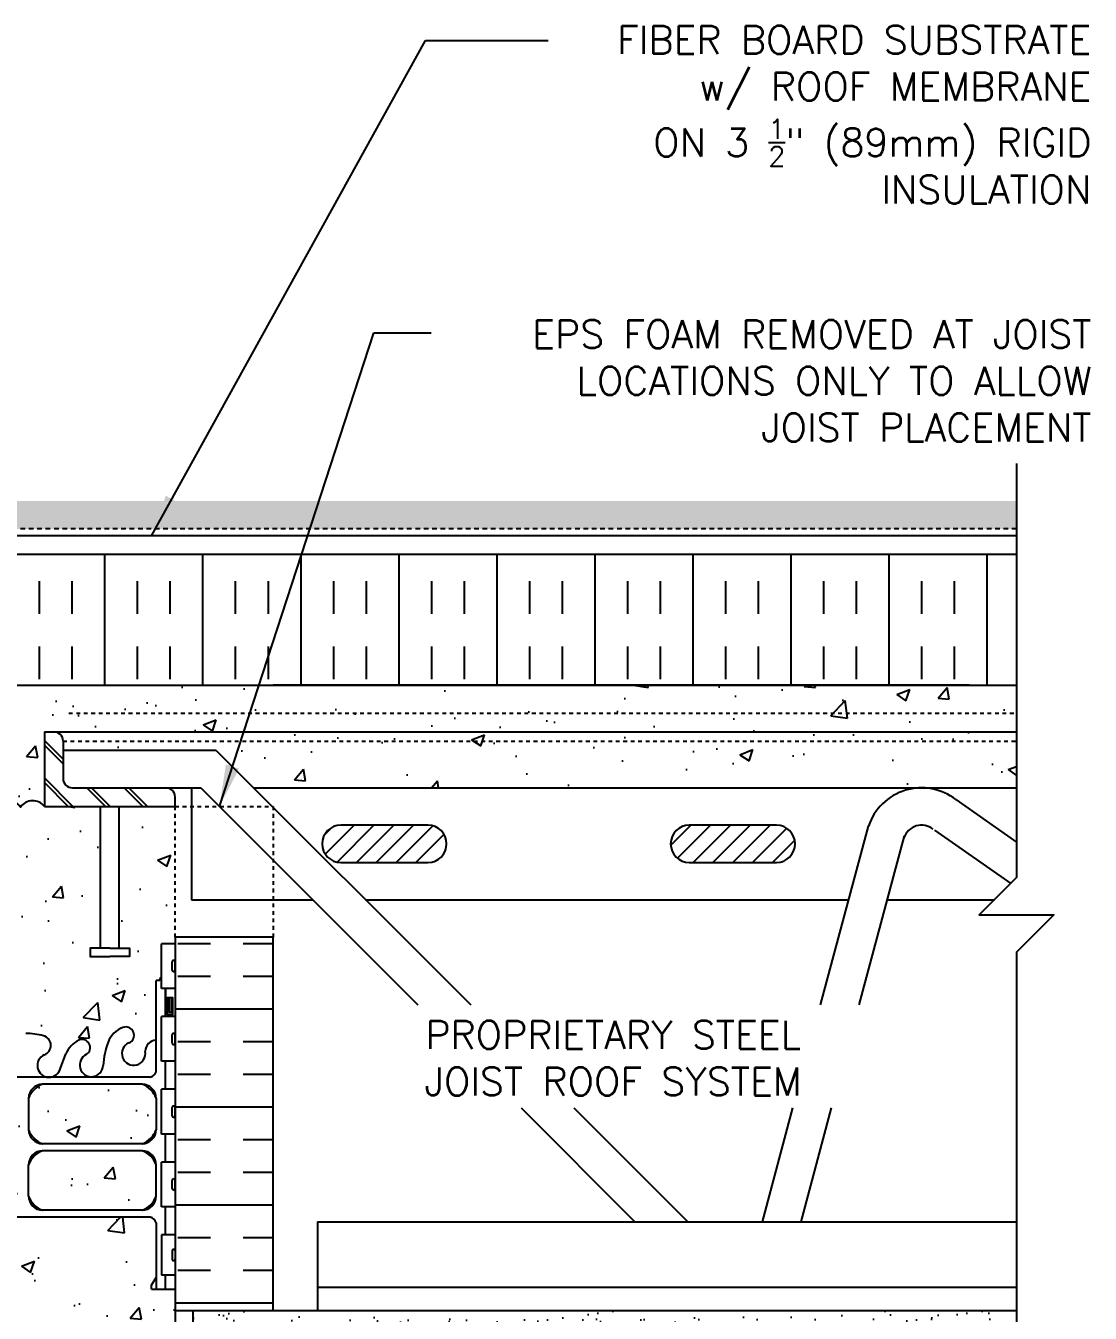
# Model space of a CAD drawing. Header units: inches. Extents: x 170.3 to 227.3, y 170.2 to 242.7.
# Drawn here: x 198.76 to 227.26, y 208.22 to 242.7 of the extents above; entities that cross this region are included whole.
import ezdxf

# ---------------------------------------------------------------- set-up
doc = ezdxf.new("R2010")
doc.units = ezdxf.units.IN
doc.header["$LTSCALE"] = 0.5
doc.header["$MEASUREMENT"] = 0
doc.linetypes.add('DASHED2', pattern=[0.375, 0.25, -0.125])
doc.linetypes.add('HIDDEN2', pattern=[0.1875, 0.125, -0.0625])
for name, color, linetype in [('HATCH', 12, 'Continuous'), ('Hidden2', 12, 'HIDDEN2'), ('line25', 2, 'Continuous'), ('LINE50', 5, 'Continuous'), ('LINE9', 9, 'Continuous'), ('TEXT', 4, 'Continuous'), ('Web_Edge', 9, 'Continuous')]:
    doc.layers.add(name, color=color, linetype=linetype)
doc.styles.add('DIM', font='romans.shx', dxfattribs={"width": 0.7})
doc.styles.add('ROMANS', font='romans.shx', dxfattribs={"height": 0.75})
doc.dimstyles.new('ext_12', dxfattribs={"dimscale": 12, "dimtxt": 0.075, "dimasz": 0.09375, "dimexe": 0.09375, "dimexo": 0.0625, "dimgap": 0.0625, "dimtad": 1, "dimdec": 1, "dimzin": 2, "dimdsep": 46, "dimlunit": 4, "dimtxsty": 'DIM', "dimcen": 0.09, "dimdle": 0.09375, "dimclrt": 4, "dimadec": 0, "dimazin": 0, "dimtfac": 1, "dimtdec": 1, "dimtmove": 2, "dimatfit": 3, "dimfxl": 1, "dimfrac": 2, "dimtolj": 1, "dimtzin": 0, "dimarcsym": 0})

msp = doc.modelspace()

# ---------------------------------------------------------------- hatches: boundary and pattern name
at = {"layer": 'HATCH'}
h = msp.add_hatch(dxfattribs=at)
h.set_pattern_fill('GRAVEL', color=256, style=0)
h.set_pattern_definition([(228.0128, (0.72, 1), (-7.999998232158162, -9.000001341607247), [0.134536, -13.319088]), (184.9697, (0.63, 0.9), (12.00000105151764, 0.9999913070070519), [0.230868, -22.855925]), (132.5104, (0.4, 0.88), (9.999990718346812, -11.0000086738712), [0.162788, -16.116032]), (267.2737, (0.01, 0.63), (0.9999960177271904, 20.00000029497347), [0.210238, -20.813558]), (292.8337, (0, 0.42), (-5.00000990543714, 11.99999641177778), [0.206155, -20.409373]), (357.2737, (0.08, 0.23), (-20.00000029497347, 0.9999960177271915), [0.210238, -20.813558]), (37.6942, (0.29, 0.22), (-13.00000734561798, -9.99999040516053), [0.278029, -27.524849]), (72.2553, (0.51, 0.39), (7.000010762705409, 21.99999623123919), [0.262488, -25.986321]), (121.4296, (0.59, 0.64), (-8.000008234176365, 12.99999503649257), [0.21095, -20.884073]), (175.2364, (0.48, 0.82), (11.00000094631958, -0.9999915326612605), [0.240832, -11.800763]), (222.3974, (0.24, 0.84), (-12.00000735107323, -10.99999208201412), [0.311448, -30.833375]), (138.8141, (1, 0.62), (-7.000002946805715, 5.999997313342756), [0.106301, -10.523844]), (171.4692, (0.92, 0.69), (12.99999828481513, -2.00000791003979), [0.202237, -20.021511]), (225, (0.72, 0.72), (-1.110223024625157e-16, -1.000000309448952), [0.141421, -1.272792]), (203.1986, (0.65, 0.84), (4.999999730667075, 2.000001325264854), [0.076158, -7.539615]), (291.8014, (0.58, 0.81), (-0.9999999105006487, 3.00000027301077), [0.107703, -5.277462]), (30.9638, (0.62, 0.71), (2.999998022287998, 2.000002483540733), [0.174929, -5.656022999999999]), (161.5651, (0.77, 0.8), (2.000000434592962, -0.9999984032227077), [0.126491, -3.035787]), (16.38950000000001, (0, 0.81), (10.00000219841196, 2.99999270981797), [0.1772, -17.542845]), (70.3462, (0.17, 0.86), (-3.999995247371745, -11.00000213560622), [0.148661, -14.717408]), (293.1986, (0.77, 1), (-2.000001325264854, 4.999999730667075), [0.152315, -7.463458]), (343.6105, (0.83, 0.86), (-10.00000219841196, 2.999992709817974), [0.1772, -17.542845]), (339.444, (0, 0.19), (-5.000001844542423, 1.999995996421584), [0.17088, -8.373124]), (294.7751, (0.16, 0.13), (-4.99999218924517, 11.00000342183912), [0.143178, -14.174643]), (66.80140000000002, (0.78, 0), (2.000001325264855, 4.999999730667075), [0.152315, -7.463458]), (17.354, (0.84, 0.14), (-13.00000201909683, -3.999994502259118), [0.167631, -16.59542399999999]), (69.444, (0.29, 0), (-1.999995996421587, -5.000001844542422), [0.08544, -8.458563999999999]), (101.3099, (0.72, 0), (-0.9999976321616053, 4.000000752230952), [0.05099, -5.048029]), (165.9638, (0.71, 0.05), (3.00000054598974, -0.9999980573612457), [0.206155, -3.91695]), (186.009, (0.51, 0.1), (9.99999975090604, 0.9999993174818415), [0.19105, -18.913923]), (303.6901, (0.62, 0.62), (-1.000001334507191, 1.99999955777116), [0.144222, -3.461329]), (353.1572, (0.7, 0.5), (16.99999936547855, -2.000007997924761), [0.251794, -24.927563]), (60.94540000000001, (0.95, 0.47), (-4.000000027199279, -7.000000384569685), [0.102956, -10.192674]), (90, (1, 0.56), (-0.9999999999999999, 1), [0.06, -0.94]), (120.2564, (0.49, 0.13), (3.999994886802693, -7.000002455854734), [0.138924, -13.75352]), (48.01280000000001, (0.42, 0.25), (7.99999823215816, 9.00000134160725), [0.269072, -13.184552]), (0, (0.6, 0.45), (1, 1), [0.26, -0.74]), (325.3048, (0.86, 0.45), (-9.999994258987526, 7.000008609594458), [0.158114, -15.653274]), (254.0546, (0.99, 0.36), (-0.9999998892963811, -4.000000126652151), [0.145602, -7.134508]), (207.646, (0.95, 0.22), (-18.99999580717959, -10.00000771316918), [0.237065, -23.469474]), (175.4261, (0.74, 0.11), (-13.00000055831213, 0.999994801161084), [0.2507989999999999, -24.82907399999999])])
h.paths.add_polyline_path([(225.2879145059163, 229.9784510480389), (172.2233682889573, 229.9784510480389), (172.2233682889573, 229.2284510480389), (225.2879145059163, 229.2284510480387)])
h = msp.add_hatch(dxfattribs=at)
h.set_pattern_fill('INSUL', color=256, scale=7, angle=90, style=0)
h.set_pattern_definition([(90, (227.1245799611005, 226.9490903803436), (-2.625, 1.607348923880901e-16), []), (90, (226.2495799611005, 226.9490903803436), (-2.625, 1.607348923880901e-16), [0.875, -0.875]), (90, (225.3745799611005, 226.9490903803436), (-2.625, 1.607348923880901e-16), [0.875, -0.875])])
h.paths.add_polyline_path([(172.2233682889573, 228.5412463023123), (172.2233682889573, 225.041246302311), (224.020554001845, 225.0412463023123), (224.020554001845, 228.5412463023123)])
h.paths.add_polyline_path([(225.2879145059163, 225.0412463023109), (225.2879145059163, 228.5412463023123), (224.0295393151845, 228.5412463023123), (224.0295393151845, 225.0412463023109)])
h = msp.add_hatch(dxfattribs=at)
h.set_pattern_fill('AR-CONC', color=256, scale=0.5)
h.set_pattern_definition([(49.99999999999999, (0, 0), (3.586300913003767, -0.3137606749129755), [0.375, -4.125]), (355, (0, 0), (-0.693756668065, 3.760960668500059), [0.3, -3.3]), (100.45144446, (0.298858405, -0.02614672), (2.89254423363556, 3.447199954843147), [0.3187009599999999, -3.505710559999999]), (46.18420000000001, (0, 1), (5.336206653357862, -0.8275964039653827), [0.5625, -6.1875]), (96.63563549, (0.444683725, 0.931033465), (4.673309728371142, 4.870593003872752), [0.47805171, -5.258568799999999]), (351.1841639899999, (0, 1), (4.673309725273866, 4.870593001349951), [0.45, -4.950000005]), (21, (0.5, 0.75), (2.984535260592308, -2.013094453326694), [0.375, -4.125]), (326.0000000000001, (0.5, 0.75), (1.216576659607909, 3.625750225234265), [0.3, -3.3]), (71.45144474, (0.74871127, 0.58224213), (4.201111883649856, 1.612655764031769), [0.31870095, -3.50571056]), (37.50000000000001, (0, 0), (0.06079927658645334, 1.664469269156557), [0, -3.26, 0, -3.35, 0, -3.3125]), (7.499999999999999, (0, 0), (1.315347687210743, 1.972058559411801), [0, -1.91, 0, -3.185, 0, -1.2625]), (327.5, (-1.115, 0), (2.669112180862045, -0.1127743586718988), [0, -1.25, 0, -3.9, 0, -5.175]), (317.5, (-1.615, 0), (2.915930846711931, 0.5005249116615886), [0, -1.625, 0, -2.59, 0, -3.675])])
h.paths.add_polyline_path([(225.2879145059163, 225.0412463023109), (172.2233682889573, 225.041246302311), (172.2233682889573, 223.7912463023109), (198.0056413974366, 223.7912463023109), (198.2556413974366, 223.7912463023109), (198.2556413974366, 221.9425054090119, -0.2679642519228291), (198.6115526051942, 221.7765534637597, -0.5061576814537816), (199.255641397437, 221.7912463023109), (199.255641397437, 223.7912463023109), (199.505641397437, 223.7912463023109), (225.2879145059163, 223.7912463023109)])
h.paths.add_polyline_path([(225.2879145059163, 223.5412463023109), (199.755641397437, 223.5412463023109), (199.755641397437, 223.2912463023109), (203.8573549598101, 223.2912463023109), (204.8573549598101, 222.2912463023109), (225.2879145059163, 222.2912463023109)], flags=17)
h.paths.add_polyline_path([(225.2879145059163, 223.7912463023109), (199.505641397437, 223.7912463023109, -0.4142135623730951), (199.755641397437, 223.5412463023109), (225.2879145059163, 223.5412463023109)], flags=17)
h.paths.add_polyline_path([(193.6539278350635, 223.2912463023109), (197.7556413974366, 223.2912463023109), (197.7556413974366, 223.5412463023109), (172.2233682889573, 223.5412463023109), (172.2233682889573, 222.2912463023109), (192.6539278350635, 222.2912463023109)], flags=17)
h.paths.add_polyline_path([(198.0056413974366, 223.7912463023109), (172.2233682889573, 223.7912463023109), (172.2233682889573, 223.5412463023109), (197.7556413974366, 223.5412463023109, -0.4142135623730951)], flags=17)
h.paths.add_polyline_path([(202.7556413974368, 207.5412463023123), (202.7556413974368, 208.8612463022992), (202.1256450174141, 208.8612463022992), (202.1256450174141, 208.9735963022999), (202.2456450174024, 209.1735963022814), (202.2456450174026, 210.642405963589, 0.2681384484804166), (202.084494355551, 210.7905294797051), (195.426796667087, 210.7905294797051, 0.2681558504668751), (195.2656417596567, 210.6423924075364), (195.2656417596567, 209.1735896653051), (195.3856377774595, 208.9735963022995), (195.3856377774595, 208.8612463022996), (194.7556413974368, 208.8612463022992), (194.7556413974368, 207.5412463023123), (194.7556413974368, 205.5068375226201, 0.0884161506867385), (194.9016443942967, 205.4095258301656), (194.9916443942972, 205.4095258301725), (194.9916443942999, 205.3677997702484, -0.2490694201798121), (195.101644394316, 205.1606766184789), (195.1016443943196, 205.0931766184688, -0.4142135623889365), (195.0391443943196, 205.0306766184654), (194.9916443943218, 205.0306766184654), (194.9916443943263, 204.9606766184654), (195.0966443943116, 204.9606766184654, 0.08534784464000952), (195.4261039168565, 205.0361952002035, -0.6696014941105498), (195.5586063156067, 204.9159135035055, 2.087231407562778), (195.9925057455303, 205.1407307617534, -1), (196.1559343169327, 205.5492538358255, -0.2134499129908848), (196.5481600777104, 205.1600533688433, -0.06822591722336797), (196.6838579005754, 204.5321868268125, 1.753170910242574), (197.1347954924896, 204.8287949620478, -0.9407930192557405), (197.3383080291669, 205.2120581819291, -0.1730747606235865), (197.6842163517051, 204.8454011424202), (197.8268541938849, 204.4585562866883, 1.612473537248005), (198.2583973584057, 204.8181444863924, -0.7348724129767306), (198.2815009619898, 205.3291833330945, -0.06847526280507632), (198.7556413974378, 205.3912463023123, -0.06847526280392292), (199.229781832878, 205.3291833330964, -0.7348724129881422), (199.2528854364681, 204.8181444863922, 1.61247353724595), (199.6844286009896, 204.4585562866883), (199.8270664431694, 204.8454011424202, -0.1730747606230535), (200.1729747657062, 205.2120581819284, -0.940793019257938), (200.3764873023841, 204.8287949620473, 1.753170910245177), (200.8274248942992, 204.5321868268142, -0.06822591722308871), (200.9631227171638, 205.1600533688424, -0.2134499129903122), (201.3553484779396, 205.5492538358247, -1), (201.5187770493439, 205.1407307617532, 2.087231407562491), (201.9526764792678, 204.9159135035057, -0.6696014941112406), (202.0851788780184, 205.0361952002034, 0.08534784463990872), (202.4146384005629, 204.9606766184654), (202.5196384005482, 204.9606766184654), (202.5196384005527, 205.0306766184654), (202.4721384005549, 205.0306766184654, -0.4142135623889448), (202.4096384005549, 205.0931766184688), (202.4096384005585, 205.1606766184789, -0.2490694201798237), (202.5196384005746, 205.3677997702484), (202.5196384005773, 205.4095258301725), (202.6096384005778, 205.4095258301656, 0.0884161506861021), (202.7556413974368, 205.5068375226193)])
h.paths.add_polyline_path([(198.6793955113175, 212.1938355672068, 0.2256517540590405), (198.3043955113155, 212.5688355672121), (195.6406460052345, 212.5688355672121, 0.2256517540569462), (195.265646005233, 212.1938355672126), (195.265646005233, 211.3530296625663, 0.2256517540553574), (195.640646005231, 210.978029662568), (198.3043955113155, 210.978029662568, 0.2256517540596198), (198.679395511318, 211.3530296625746)])
h.paths.add_polyline_path([(202.2456450174031, 212.1938355672126, 0.2256517540568733), (201.8706450174018, 212.568835567212), (199.2068955113231, 212.568835567212, 0.225651754058534), (198.8318955113181, 212.1938355672113), (198.8318955113177, 211.3530296625663, 0.225651754054202), (199.2068955113122, 210.9780296625681), (201.8706450174053, 210.9780296625681, 0.2256517540552867), (202.2456450174031, 211.3530296625663)])
h.paths.add_polyline_path([(202.2456450174031, 213.1344571566692), (202.2456450174031, 213.9752630613155, 0.2256517540552845), (201.8706450174053, 214.3502630613137), (199.2068955113122, 214.3502630613136, 0.2256517540542015), (198.8318955113177, 213.9752630613154), (198.8318955113181, 213.1344571566705, 0.2256517540585339), (199.2068955113231, 212.7594571566697), (201.8706450174016, 212.7594571566697, 0.225651754056948)])
h.paths.add_polyline_path([(198.679395511318, 213.9752630613072, 0.2256517540595451), (198.3043955113157, 214.3502630613137), (195.6406460052308, 214.3502630613137, 0.2256517540552849), (195.265646005233, 213.9752630613155), (195.265646005233, 213.1344571566692, 0.2256517540569461), (195.6406460052345, 212.7594571566697), (198.3043955113155, 212.7594571566697, 0.2256517540590418), (198.6793955113175, 213.134457156675)])
edge = h.paths.add_edge_path()
edge.add_arc((202.4096384005485, 200.9535698372827), 0.4999999999999989, 46.21088882983793, 66.42182151813506)
edge.add_line((202.6096384005778, 201.4118274067655), (202.5196384005773, 201.4118274067586))
edge.add_line((202.5196384005773, 201.4118274067586), (202.5196384005746, 201.4535534666827))
edge.add_arc((202.6596384005585, 201.6606766184657), 0.2500000000000089, 180.0000000030875, 235.94420226187, ccw=False)
edge.add_line((202.4096384005585, 201.6606766184522), (202.4096384005549, 201.7281766184623))
edge.add_arc((202.4721384005549, 201.7281766184657), 0.06250000000000001, 90, 180.0000000031006, ccw=False)
edge.add_line((202.4721384005549, 201.7906766184657), (202.5196384005527, 201.7906766184656))
edge.add_line((202.5196384005527, 201.7906766184656), (202.5196384005482, 201.8606766184656))
edge.add_line((202.5196384005482, 201.8606766184656), (202.4146384005635, 201.8606766184656))
edge.add_arc((202.5370470517207, 202.2032804809859), 0.3638149041640835, 214.9775137480603, 250.33874127357421, ccw=False)
edge.add_arc((201.6139281564025, 201.5920504296514), 0.7434990637615163, 32.79191652787623, 73.81071145721666)
edge.add_spline(control_points=[(201.8212243006898, 202.3060666524207), (200.3837743006899, 202.6265266524207)], knot_values=[0, 0, 1, 1], degree=1, periodic=0)
edge.add_arc((199.8274364526661, 199.6949218448033), 2.983926699701154, 79.25461642972982, 90.0994654644664)
edge.add_line((199.822256358974, 202.6788440481824), (198.7556413974372, 202.6945965476111))
edge.add_line((198.7556413974372, 202.6945965476111), (197.6890264359005, 202.6788440481824))
edge.add_arc((197.6838463422084, 199.6949218448033), 2.983926699701158, 89.90053453553361, 100.7453835702696)
edge.add_spline(control_points=[(197.1275084941846, 202.6265266524207), (195.6900584941847, 202.3060666524207)], knot_values=[0, 0, 1, 1], degree=1, periodic=0)
edge.add_arc((195.897354638472, 201.5920504296514), 0.7434990637615169, 106.1892885427854, 147.208083472111)
edge.add_arc((194.9742357431538, 202.2032804809859), 0.3638149041640837, 289.6612587264258, 325.0224862519683, ccw=False)
edge.add_line((195.096644394311, 201.8606766184656), (194.9916443943263, 201.8606766184656))
edge.add_line((194.9916443943263, 201.8606766184656), (194.9916443943218, 201.7906766184657))
edge.add_line((194.9916443943218, 201.7906766184657), (195.0391443943196, 201.7906766184657))
edge.add_arc((195.0391443943196, 201.7281766184657), 0.06250000000000001, -3.100581125181634e-09, 90, ccw=False)
edge.add_line((195.1016443943196, 201.7281766184623), (195.101644394316, 201.6606766184522))
edge.add_arc((194.851644394316, 201.6606766184657), 0.2499999999999887, 304.05579773812997, 359.9999999969125, ccw=False)
edge.add_line((194.9916443942999, 201.4535534666827), (194.9916443942972, 201.4118274067586))
edge.add_line((194.9916443942972, 201.4118274067586), (194.9016443942967, 201.4118274067655))
edge.add_arc((195.1016443943259, 200.9535698372827), 0.4999999999999986, 113.5781784818649, 133.7891111703072)
edge.add_line((194.7556413974368, 201.3145157143109), (194.7556413974368, 195.7679768903136))
edge.add_arc((195.101644394326, 196.1289227673419), 0.5000000000000041, 226.2108888296904, 246.4218215181334)
edge.add_line((194.9016443942967, 195.6706651978591), (194.9916443942972, 195.670665197866))
edge.add_line((194.9916443942972, 195.670665197866), (194.9916443942999, 195.6289391379418))
edge.add_arc((194.851644394316, 195.4218159861589), 0.2500000000000094, 3.087507138843648e-09, 55.944202261869975, ccw=False)
edge.add_line((195.101644394316, 195.4218159861724), (195.1016443943196, 195.3543159861623))
edge.add_arc((195.0391443943196, 195.3543159861589), 0.06250000000000001, -90, 3.100524281762773e-09, ccw=False)
edge.add_line((195.0391443943196, 195.2918159861589), (194.9916443943218, 195.2918159861589))
edge.add_line((194.9916443943218, 195.2918159861589), (194.9916443943263, 195.2218159861589))
edge.add_line((194.9916443943263, 195.2218159861589), (195.096644394311, 195.2218159861589))
edge.add_arc((194.9742357431538, 194.8792121236387), 0.3638149041640722, 34.9775137480317, 70.33874127357433, ccw=False)
edge.add_arc((195.897354638472, 195.4904421749732), 0.7434990637615162, 212.7919165278902, 253.8107114572166)
edge.add_spline(control_points=[(195.6900584941847, 194.7764259522039), (197.1275084941846, 194.4559659522039)], knot_values=[0, 0, 1, 1], degree=1, periodic=0)
edge.add_arc((197.6838463422084, 197.3875707598212), 2.98392669970107, 259.2546164297261, 270.0994654644669)
edge.add_line((197.6890264359006, 194.4036485564422), (198.7556413974373, 194.3878960570135))
edge.add_line((198.7556413974373, 194.3878960570135), (199.8222563589738, 194.4036485564422))
edge.add_arc((199.8274364526662, 197.3875707598212), 2.983926699701056, 269.9005345355292, 280.7453835702544)
edge.add_spline(control_points=[(200.3837743006899, 194.4559659522039), (201.8212243006898, 194.7764259522039)], knot_values=[0, 0, 1, 1], degree=1, periodic=0)
edge.add_arc((201.6139281564026, 195.4904421749732), 0.7434990637615155, 286.1892885427785, 327.2080834721967)
edge.add_arc((202.5370470517206, 194.8792121236387), 0.3638149041640723, 109.66125872642161, 145.0224862517795, ccw=False)
edge.add_line((202.4146384005635, 195.2218159861589), (202.5196384005482, 195.2218159861589))
edge.add_line((202.5196384005482, 195.2218159861589), (202.5196384005527, 195.291815986159))
edge.add_line((202.5196384005527, 195.291815986159), (202.4721384005549, 195.2918159861589))
edge.add_arc((202.4721384005549, 195.3543159861589), 0.06250000000000001, 179.9999999968994, 270.00000000002603, ccw=False)
edge.add_line((202.4096384005549, 195.3543159861623), (202.4096384005585, 195.4218159861724))
edge.add_arc((202.6596384005585, 195.4218159861589), 0.2499999999999894, 124.05579773813, 179.9999999969125, ccw=False)
edge.add_line((202.5196384005746, 195.6289391379418), (202.5196384005773, 195.670665197866))
edge.add_line((202.5196384005773, 195.670665197866), (202.6096384005778, 195.6706651978591))
edge.add_arc((202.4096384005485, 196.1289227673419), 0.500000000000004, 293.5781784818666, 313.7891111701621)
edge.add_line((202.7556413974368, 195.7679768903128), (202.7556413974368, 201.3145157143118))
h.paths.add_polyline_path([(198.7556413974368, 190.5412463023123), (198.7556413974368, 189.5412463023123), (198.7556413974368, 188.5412463023123), (199.7556413974368, 189.5412463023123), (202.7556413974368, 189.5412463023123), (202.7556413974368, 191.5756550820053, 0.08841615068610044), (202.6096384005778, 191.672966774459), (202.5196384005773, 191.6729667744521), (202.5196384005746, 191.7146928343762, -0.2490694201798075), (202.4096384005585, 191.9218159861457), (202.4096384005549, 191.9893159861558, -0.4142135623889365), (202.4721384005549, 192.0518159861591), (202.5196384005527, 192.0518159861591), (202.5196384005482, 192.1218159861591), (202.4146384005629, 192.1218159861591, 0.08534784463968267), (202.0851788780191, 192.0462974044216, -0.6696014941148067), (201.9526764792678, 192.1665791011189, 2.087231407555913), (201.5187770493426, 191.9417618428718, -1), (201.355348477941, 191.5332387687994, -0.2134499129906764), (200.963122717164, 191.9224392357816, -0.06992325913732075), (200.8262557638302, 192.5662419354991, 1.702394472353076), (200.3764873023844, 192.2536976425771, -0.9407930192592506), (200.172974765704, 191.8704344226973, -0.1730747606222152), (199.8270664431694, 192.2370914622044), (199.6844286009896, 192.6239363179363, 1.612473537241495), (199.2528854364669, 192.2643481182328, -0.7348724129542479), (199.2297818329012, 191.7533092715346, -0.0684752628075993), (198.7556413974362, 191.6912463023122, -0.06847526280395284), (198.2815009619958, 191.7533092715284, -0.7348724129847869), (198.2583973584052, 192.2643481182319, 1.612473537249506), (197.8268541938849, 192.6239363179363), (197.6842163517051, 192.2370914622044, -0.1730747606226342), (197.3383080291694, 191.8704344226967, -0.9407930192582996), (197.1347954924922, 192.2536976425781, 1.702394472320479), (196.6850270310449, 192.5662419355068, -0.06992325913807113), (196.5481600777107, 191.9224392357822, -0.2134499129884055), (196.1559343169395, 191.5332387688018, -1), (195.9925057455276, 191.9417618428701, 2.087231407572275), (195.5586063156064, 192.1665791011196, -0.6696014941289152), (195.4261039168529, 192.0462974044225, 0.08534784463901646), (195.0966443943116, 192.1218159861591), (194.9916443943263, 192.1218159861591), (194.9916443943218, 192.0518159861591), (195.0391443943196, 192.0518159861591, -0.4142135623889448), (195.1016443943196, 191.9893159861558), (195.101644394316, 191.9218159861457, -0.2490694201798228), (194.9916443942999, 191.7146928343762), (194.9916443942972, 191.6729667744521), (194.9016443942967, 191.672966774459, 0.08841615068675414), (194.7556413974368, 191.5756550820044), (194.7556413974368, 189.5412463023123), (197.7556413974368, 189.5412463023123)])
edge = h.paths.add_edge_path()
edge.add_line((202.3906888031949, 218.1162463022932), (202.7556413974368, 218.1162463022932))
edge.add_line((202.7556413974368, 218.1162463022932), (202.755641397437, 221.7912463023109))
edge.add_line((202.755641397437, 221.7912463023109), (201.255641397437, 221.7912463023109))
edge.add_line((201.255641397437, 221.7912463023109), (201.255641397437, 217.9989861899267))
edge.add_line((201.255641397437, 217.9989861899267), (201.5342553361782, 217.9989861899267))
edge.add_line((201.5342553361782, 217.9989861899267), (201.5342553361782, 217.7723645259122))
edge.add_line((201.5342553361782, 217.7723645259122), (201.274575440249, 217.7723645259122))
edge.add_line((201.274575440249, 217.7723645259122), (201.005641397437, 217.7723645259123))
edge.add_line((201.005641397437, 217.7723645259123), (200.4770274586958, 217.7723645259122))
edge.add_line((200.4770274586958, 217.7723645259122), (200.4770274586958, 217.9989861899267))
edge.add_line((200.4770274586958, 217.9989861899267), (200.755641397437, 217.9989861899267))
edge.add_line((200.755641397437, 217.9989861899267), (200.755641397437, 221.7912463023109))
edge.add_line((200.755641397437, 221.7912463023109), (199.255641397437, 221.7912463023109))
edge.add_arc((198.9389948241608, 221.5472759532875), 0.3997331404451134, 37.61358894875671, 144.9999999502616)
edge.add_arc((198.2898877273926, 221.5513212911296), 0.3926803091559372, 35.00000004973126, 95.00322022018963)
edge.add_line((198.2556413974366, 221.9425054090119), (198.2556413974366, 221.7912463023109))
edge.add_line((198.2556413974366, 221.7912463023109), (196.7556413974366, 221.7912463023109))
edge.add_line((196.7556413974366, 221.7912463023109), (196.7556413974366, 217.9989861899267))
edge.add_line((196.7556413974366, 217.9989861899267), (197.0342553361778, 217.9989861899267))
edge.add_line((197.0342553361778, 217.9989861899267), (197.0342553361778, 217.7723645259122))
edge.add_line((197.0342553361778, 217.7723645259122), (196.5056413974366, 217.7723645259123))
edge.add_line((196.5056413974366, 217.7723645259123), (196.2367073546245, 217.7723645259123))
edge.add_line((196.2367073546245, 217.7723645259123), (195.9770274586954, 217.7723645259122))
edge.add_line((195.9770274586954, 217.7723645259122), (195.9770274586954, 217.9989861899267))
edge.add_line((195.9770274586954, 217.9989861899267), (196.2556413974366, 217.9989861899267))
edge.add_line((196.2556413974366, 217.9989861899267), (196.2556413974366, 221.7912463023109))
edge.add_line((196.2556413974366, 221.7912463023109), (195.1205939916782, 221.7912463023109))
edge.add_line((195.1205939916782, 221.7912463023109), (195.1205939916782, 220.696246302306))
edge.add_line((195.1205939916782, 220.696246302306), (194.7556413974368, 220.6962463023061))
edge.add_line((194.7556413974368, 220.6962463023061), (194.7556413974368, 219.946246302306))
edge.add_line((194.7556413974368, 219.946246302306), (195.1205939916782, 219.946246302306))
edge.add_line((195.1205939916782, 219.946246302306), (195.1205939916782, 218.746246302306))
edge.add_line((195.1205939916782, 218.746246302306), (194.7556413974368, 218.746246302306))
edge.add_line((194.7556413974368, 218.746246302306), (194.7556413974368, 217.1018576203063))
edge.add_line((194.7556413974368, 217.1018576203063), (194.8406377774721, 217.3625131857487))
edge.add_arc((194.8906377774742, 217.3358465190869), 0.05666666666619716, 28.072486935530094, 151.9275130694583, ccw=False)
edge.add_line((194.9406377774739, 217.362513185753), (194.9895508209521, 217.2125131857529))
edge.add_line((194.9895508209521, 217.2125131857529), (195.1156377774736, 217.212513185753))
edge.add_arc((195.1156377774737, 217.162513185753), 0.05000000000001137, 6.508571459562518e-11, 90.00000000009771, ccw=False)
edge.add_line((195.1656377774737, 217.1625131857531), (195.1656377774738, 217.1325131857529))
edge.add_line((195.1656377774738, 217.1325131857529), (195.2656377774737, 217.132513185753))
edge.add_line((195.2656377774737, 217.132513185753), (195.2656405302236, 215.5310154637807))
edge.add_arc((195.2462460937304, 215.2187835476109), 0.312833683675445, 3.1389372695427937, 86.44561158722018, ccw=False)
edge.add_arc((195.8659438677941, 215.173880693648), 0.3135313569610292, 168.5886214204627, 426.1916336581905)
edge.add_arc((196.0742241451133, 215.6649922987746), 0.2199999999999868, 68.19625201407263, 248.1962520140725, ccw=False)
edge.add_arc((195.9169748198329, 215.2361952182704), 0.6766585701928073, 21.12389215284003, 69.31974716715968, ccw=False)
edge.add_arc((194.3260330284032, 214.6711975470346), 2.364765241385576, 4.002318002788627, 20.001507721427117, ccw=False)
edge.add_arc((196.9970360463721, 214.8671513692882), 0.3135313569610511, 185.6560803834385, 423.9348258779521)
edge.add_arc((197.2482588207498, 215.3342123147435), 0.2173766041081115, 65.52643918112011, 238.5370110159732, ccw=False)
edge.add_arc((196.9975087332245, 214.8640450646784), 0.7499256556132867, 23.693752889724692, 62.97047426081161, ccw=False)
edge.add_line((197.6842204655867, 215.1654011424056), (197.8268583077666, 214.7785562866734))
edge.add_arc((198.1318354806976, 214.8512944182747), 0.3135313569610161, 193.4146339816282, 426.191633663618)
edge.add_arc((198.3499191021955, 215.3900487270377), 0.2680134754942258, 104.78919235824219, 250.0337521461731, ccw=False)
edge.add_arc((198.7441018633856, 213.9572668609114), 1.75401742768223, 89.6229187515595, 105.2918337452532, ccw=False)
edge.add_arc((198.7671891592523, 213.9572668609113), 1.754017427682284, 74.70816625474049, 90.37708124843499, ccw=False)
edge.add_arc((199.1613719204423, 215.3900487270377), 0.2680134754942204, -70.0337521461808, 75.2108076417253, ccw=False)
edge.add_arc((199.3794555419404, 214.8512944182747), 0.3135313569610328, 113.8083663363983, 346.5853660183678)
edge.add_line((199.6844327148713, 214.7785562866734), (199.8270705570512, 215.1654011424056))
edge.add_arc((200.5137822894135, 214.8640450646783), 0.7499256556133841, 117.02952573918449, 156.306247110274, ccw=False)
edge.add_arc((200.263032201888, 215.3342123147435), 0.2173766041081044, -58.53701101597318, 114.47356081883291, ccw=False)
edge.add_arc((200.5142549762658, 214.8671513692882), 0.3135313569610294, 116.0651741220618, 354.3439196165455)
edge.add_arc((203.1852579942345, 214.6711975470347), 2.364765241385389, 159.9984922785771, 175.9976819972173, ccw=False)
edge.add_arc((201.5943162028051, 215.2361952182704), 0.6766585701929316, 110.68025283283379, 158.8761078471612, ccw=False)
edge.add_arc((201.4370668775246, 215.6649922987746), 0.2199999999999973, -68.19625201410548, 111.8037479858944, ccw=False)
edge.add_arc((201.6453471548438, 215.173880693648), 0.3135313569609989, 113.8083663418396, 371.4113785808523)
edge.add_arc((202.2650449289057, 215.2187835476109), 0.3128336836754549, 93.5553930993089, 176.8610627291594, ccw=False)
edge.add_line((202.2456450174014, 215.5310151236496), (202.2456450173999, 217.132513185753))
edge.add_line((202.2456450173999, 217.132513185753), (202.3456450174, 217.1325131857529))
edge.add_line((202.3456450174, 217.1325131857529), (202.3456450174, 217.162513185753))
edge.add_arc((202.3956450174, 217.162513185753), 0.05000000000001137, 95.68874510442782, 180, ccw=False)
edge.add_line((202.3906888031948, 217.2122669387849), (202.3906888031949, 218.1162463022932))
h = msp.add_hatch(dxfattribs=at)
h.set_pattern_fill('INSUL', color=256, scale=7, style=0)
h.set_pattern_definition([(0, (204.5733028353372, 216.3710597608768), (0, 2.625), []), (0, (204.5733028353372, 217.2460597608768), (0, 2.625), [0.875, -0.875]), (0, (204.5733028353372, 218.1210597608768), (0, 2.625), [0.875, -0.875])])
h.paths.add_polyline_path([(205.380641397437, 218.2912463023109), (202.7556413974368, 218.2912463023109), (202.7556413974368, 208.2912463023109), (205.3806413974368, 208.2912463023109)])
h.paths.add_polyline_path([(194.7556413974368, 221.7912463023109), (192.1306413974368, 221.7912463023109), (192.1306413974368, 207.5412463023123), (192.5681413974368, 207.5412463023123), (192.5681413974368, 208.0412463023123), (194.0681413974368, 208.0412463023123), (194.0681413974368, 207.5412463023123), (194.7556413974368, 207.5412463023123)])
h = msp.add_hatch(dxfattribs=at)
h.set_pattern_fill('ANSI31', color=256, scale=3, style=0)
h.set_pattern_definition([(45, (217.4024739980415, 220.5378761734885), (-0.2651650429449553, 0.2651650429449554), [])])
h.paths.add_polyline_path([(218.8559538974369, 220.2915588023109, 1), (218.8559538974369, 221.2909338023109), (216.5240788974369, 221.2909338023109, 1), (216.5240788974369, 220.2915588023109)])
h.paths.add_polyline_path([(209.524703897437, 220.2915588023109, 1), (209.524703897437, 221.2909338023109), (207.192828897437, 221.2909338023109, 1), (207.192828897437, 220.2915588023109)])
h = msp.add_hatch(dxfattribs=at)
h.set_pattern_fill('AR-SAND', color=256, scale=0.5, style=0)
h.set_pattern_definition([(37.50000000000001, (212.7261080605909, 208.0375306399849), (-0.03149667905480408, 0.9634118845065793), [0, -0.76, 0, -0.85, 0, -0.8125]), (7.499999999999999, (212.7261080605909, 208.0375306399849), (0.8848883526338636, 1.41107303261487), [0, -0.41, 0, -0.685, 0, -0.2625]), (327.5, (212.1111080605909, 208.0375306399849), (1.557070930875748, 0.002829526768482471), [0, -0.25, 0, -0.9, 0, -1.175]), (317.5, (212.1111080605909, 208.0375306399849), (1.503063302286147, 0.4388377824671247), [0, -0.125, 0, -0.59, 0, -0.675])])
h.paths.add_polyline_path([(205.3806413974368, 205.0060745860814), (205.8806413974368, 204.0573165351254), (205.8806413974368, 207.7912463023109), (205.3806413974368, 207.7912463023109)])
h.paths.add_polyline_path([(205.3806413974368, 198.4819985725794), (205.880641397437, 198.4819985725794), (205.8806413974368, 204.0573165351255), (205.3806413974368, 205.0060745860814)])
h.paths.add_polyline_path([(225.2879145059163, 207.7912463023109), (225.2879145059163, 208.2912463023109), (203.2338335514791, 208.2912463023109), (203.2338335514791, 207.7912463023109)])

# ---------------------------------------------------------------- linework, layer by layer
for p, q in [((199.255641397437, 223.5553662039), (199.755641397437, 223.0553662039)), ((199.255641397437, 223.4303662039), (199.755641397437, 222.9303662039)), ((199.255641397437, 222.5553662039), (200.0197612990262, 221.7912463023109)), ((199.255641397437, 222.4303662039001), (199.8947612990262, 221.7912463023109)), ((200.3947612990262, 222.2912463023109), (200.8947612990262, 221.7912463023109)), ((200.5197612990262, 222.2912463023109), (201.0197612990262, 221.7912463023109)), ((201.3947612990262, 222.2912463023109), (201.8947612990262, 221.7912463023109)), ((201.5197612990262, 222.2912463023109), (202.0197612990262, 221.7912463023109))]:
    msp.add_line(p, q, dxfattribs=at)
msp.add_lwpolyline([(199.255641397437, 221.7912463023109, 0.506157681453794), (198.6115526051942, 221.7765534637597, 0.2679642519228304), (198.2556413974366, 221.9425054090119, 0.2679642519228304)], format="xyb", dxfattribs=at)
at = {"layer": 'Hidden2', "linetype": 'HIDDEN2'}
for p, q in [((199.9108525281844, 224.2912463023109), (225.2879145059163, 224.2912463023109)), ((199.755641397437, 223.5412463023109), (225.2879145059163, 223.5412463023109))]:
    msp.add_line(p, q, dxfattribs=at)
at = {"layer": 'Hidden2'}
for p, q in [((202.755641397437, 218.2912463023109), (202.755641397437, 221.7912463023109)), ((202.755641397437, 221.7912463023109), (205.380641397437, 221.7912463023109)), ((205.380641397437, 221.7912463023109), (205.380641397437, 218.2912463023109))]:
    msp.add_line(p, q, dxfattribs=at)
at = {"layer": 'line25'}
for p, q in [((172.2233682889573, 225.041246302311), (225.2879145059163, 225.0412463023109)), ((224.020554001845, 225.0412463023123), (205.3806413974368, 225.0412463023123)), ((199.255641397437, 223.7912463023109), (199.255641397437, 221.7912463023109)), ((199.255641397437, 223.7912463023109), (199.505641397437, 223.7912463023109)), ((199.755641397437, 223.5412463023109), (199.755641397437, 222.5412463023109)), ((200.005641397437, 222.2912463023109), (202.505641397437, 222.2912463023109)), ((199.255641397437, 221.7912463023109), (202.755641397437, 221.7912463023109)), ((200.755641397437, 217.9989861899267), (200.755641397437, 221.7912463023109)), ((201.255641397437, 217.9989861899267), (201.255641397437, 221.7912463023109)), ((202.755641397437, 221.7912463023109), (202.755641397437, 222.0412463023109)), ((202.7556413974368, 218.1162463022932), (202.3906888031949, 218.1162463022932)), ((202.3906888031949, 216.9162463022932), (202.3906888031949, 218.1162463022933)), ((202.7556413974368, 218.2912463023109), (202.7556413974368, 207.5412463023123)), ((205.380641397437, 218.2912463023109), (202.755641397437, 218.2912463023109)), ((202.7556413974368, 216.9162463022932), (202.3906888031949, 216.9162463022932)), ((202.7556413974368, 216.1662463022932), (202.3906888031949, 216.1662463022932)), ((202.3906888031949, 214.9662463022932), (202.3906888031949, 216.1662463022933)), ((202.7556413974368, 214.9662463022932), (202.3906888031949, 214.9662463022932)), ((202.7556413974368, 214.2162463022932), (202.3906888031949, 214.2162463022932)), ((202.3906888031949, 213.0162463022932), (202.3906888031949, 214.2162463022933)), ((202.7556413974368, 213.0162463022932), (202.3906888031949, 213.0162463022932)), ((202.7556413974368, 212.2662463022932), (202.3906888031949, 212.2662463022932)), ((202.3906888031949, 211.0662463022932), (202.3906888031949, 212.2662463022932)), ((202.7556413974368, 211.0662463022932), (202.3906888031949, 211.0662463022931)), ((202.7556413974368, 210.3162463022933), (202.3906888031949, 210.3162463022933)), ((202.3906888031949, 210.3162463022932), (202.3906888031949, 209.2362463022932)), ((202.7556413974368, 209.2362463022932), (202.3906888031949, 209.2362463022932)), ((203.2338335514791, 208.2912463023109), (203.2338335514791, 207.7912463023109))]:
    msp.add_line(p, q, dxfattribs=at)
for points in [[(225.2879145059163, 228.5412463023123), (172.2233682889573, 228.5412463023123)], [(201.005641397437, 217.9989861899267), (200.4770274586958, 217.9989861899267), (200.4770274586958, 217.7723645259122), (201.005641397437, 217.7723645259123)], [(201.005641397437, 217.9989861899267), (201.5342553361782, 217.9989861899267), (201.5342553361782, 217.7723645259122), (201.274575440249, 217.7723645259122)], [(201.274575440249, 217.7723645259123), (201.005641397437, 217.7723645259123)]]:
    msp.add_lwpolyline(points, dxfattribs=at)
for centre, start, end in [((199.505641397437, 223.5412463023109), 0, 90), ((200.005641397437, 222.5412463023109), 180, 270), ((202.505641397437, 222.0412463023109), 0, 90)]:
    msp.add_arc(centre, 0.25, start, end, dxfattribs=at)
at = {"layer": 'LINE50', "color": 9, "linetype": 'DASHED2'}
msp.add_line((225.2879145059163, 229.2284510480387), (172.2233682889573, 229.2284510480389), dxfattribs=at)
at = {"layer": 'LINE50'}
msp.add_line((205.3806413974368, 208.2912463023109), (205.380641397437, 218.2912463023109), dxfattribs=at)
at = {"layer": 'LINE9'}
for p, q in [((199.505641397437, 223.7912463023109), (225.2879145059163, 223.7912463023109)), ((203.8573549598101, 223.2912463023109), (199.755641397437, 223.2912463023109)), ((203.8573549598101, 223.2912463023109), (210.6695849292219, 216.479016332899)), ((202.505641397437, 222.2912463023109), (203.443141397437, 222.2912463023109)), ((203.193141397437, 222.2912463023109), (203.193141397437, 219.2912463023109)), ((203.443141397437, 222.2912463023109), (209.2553713668489, 216.4790163328991)), ((204.8573549598101, 222.2912463023109), (225.2879145059163, 222.2912463023109)), ((221.5972643218219, 222.2912463023109), (223.0972643218219, 222.2912463023109)), ((223.6618794313454, 221.977660755309), (225.2879145059163, 220.839098738701)), ((209.524703897437, 221.2909338023109), (207.192828897437, 221.2909338023109)), ((218.8559538974369, 221.2909338023109), (216.5240788974369, 221.2909338023109)), ((220.0398819952941, 216.479016332899), (221.32309953729, 221.2680493967915)), ((223.0883029949943, 221.15850871102), (225.1306839343831, 219.7284181813641)), ((221.0751581757041, 216.479016332899), (222.289025363579, 221.009230351689)), ((207.192828897437, 220.2915588023109), (209.524703897437, 220.2915588023109)), ((216.5240788974369, 220.2915588023109), (218.8559538974369, 220.2915588023109)), ((203.193141397437, 219.2912463023109), (206.4431413974371, 219.2912463023109)), ((207.8573549598101, 219.2912463023109), (220.7934167445285, 219.2912463023109)), ((221.8286929249386, 219.2912463023109), (224.6935120553299, 219.2912463023108)), ((202.6756377774738, 217.4062463022933), (202.6756377774729, 217.6262463022932)), ((202.7156377774737, 217.6662463022932), (202.7156377774728, 217.6662463022933)), ((202.7556377774737, 217.4062463022933), (202.7556377774737, 217.6262463022932)), ((202.7156377774737, 217.3662463022933), (202.7156377774737, 217.3662463022933)), ((202.7556413974368, 217.5712463022934), (202.7556377774733, 217.5712463022934)), ((202.7556413974368, 217.4612463022933), (202.7556377774733, 217.4612463022933)), ((202.6756377774738, 215.4562463022933), (202.6756377774729, 215.6762463022932)), ((202.7156377774737, 215.7162463022932), (202.7156377774728, 215.7162463022933)), ((202.7556377774737, 215.4562463022934), (202.7556377774737, 215.6762463022932)), ((202.7556413974368, 215.6212463022934), (202.7556377774733, 215.6212463022934)), ((202.7156377774737, 215.4162463022933), (202.7156377774737, 215.4162463022933)), ((202.7556413974368, 215.5112463022934), (202.7556377774733, 215.5112463022934)), ((202.6756377774738, 213.5062463022933), (202.6756377774729, 213.7262463022932)), ((202.7156377774737, 213.7662463022932), (202.7156377774728, 213.7662463022933)), ((202.7556377774737, 213.5062463022934), (202.7556377774737, 213.7262463022932)), ((202.7556413974368, 213.6712463022934), (202.7556377774733, 213.6712463022934)), ((202.7556413974368, 213.5612463022934), (202.7556377774733, 213.5612463022934)), ((212.0186876753737, 213.7157000243742), (215.068141397437, 210.6662463023109)), ((213.4329012377467, 213.7157000243743), (216.4823549598101, 210.6662463023109)), ((218.4823549598101, 210.6662463023109), (219.2994536219931, 213.7157000243743)), ((219.5176311402202, 210.6662463023109), (220.3347298024032, 213.7157000243743)), ((202.7156377774737, 213.4662463022933), (202.7156377774737, 213.4662463022933)), ((202.6756377774738, 211.5562463022933), (202.6756377774729, 211.7762463022932)), ((202.7156377774737, 211.8162463022932), (202.7156377774728, 211.8162463022933)), ((202.7556377774737, 211.5562463022933), (202.7556377774737, 211.7762463022932)), ((202.7156377774737, 211.5162463022933), (202.7156377774737, 211.5162463022932)), ((202.7556413974368, 211.7212463022933), (202.7556377774733, 211.7212463022933)), ((202.7556413974368, 211.6112463022933), (202.7556377774733, 211.6112463022933)), ((206.568141397437, 210.6662463023109), (225.2879145059163, 210.6662463023109)), ((206.568141397437, 210.6662463023109), (206.568141397437, 208.2912463023109)), ((202.6756377774738, 209.8862463022932), (202.6756377774729, 209.6662463022933)), ((202.7156377774737, 209.9262463022932), (202.7156377774737, 209.9262463022933)), ((202.7556377774737, 209.8862463022932), (202.7556377774737, 209.6662463022933)), ((202.7556413974368, 209.8312463022932), (202.7556377774733, 209.8312463022932)), ((202.7556413974368, 209.7212463022932), (202.7556377774733, 209.7212463022932)), ((202.7156377774737, 209.6262463022933), (202.7156377774728, 209.6262463022933)), ((206.568141397437, 208.9162463023109), (225.2879145059163, 208.9162463023109)), ((202.755641397437, 208.2912463023109), (225.2879145059163, 208.2912463023109))]:
    msp.add_line(p, q, dxfattribs=at)
for points in [[(225.2879145059163, 230.9800512034836), (225.2879145059163, 219.8856487528972), (224.2879145059163, 218.8856487528972), (226.2879145059163, 218.8856487528972), (225.2879145059163, 217.8856487528972), (225.2879145059163, 206.7912463023109)], [(225.2879145059163, 229.0412463023123), (172.2233682889573, 229.0412463023123)]]:
    msp.add_lwpolyline(points, dxfattribs=at)
for centre, radius, start, end in [((222.7450427503932, 220.7904747966401), 1.5, 52.32190828697392, 161.434832232784), ((207.192828897437, 220.7912463023109), 0.4996875, 90, 270), ((209.524703897437, 220.7912463023109), 0.4996875, 270, 90), ((216.5240788974369, 220.7912463023109), 0.4996875, 90, 270), ((218.8559538974369, 220.7912463023109), 0.4996875, 270, 90), ((222.7450427503932, 220.7904747966401), 0.5, 52.32190828697392, 161.434832232784), ((202.7156377774728, 217.6262463022933), 0.04, 90, 180.0000000001009), ((202.7156377774737, 217.6262463022932), 0.04, 0, 90.00000000007815), ((202.7156377774737, 217.4062463022933), 0.04, 180, 270), ((202.7156377774737, 217.4062463022933), 0.04, 269.9999999999479, 8.79359758331033e-11), ((202.7156377774728, 215.6762463022933), 0.04, 90, 180.000000000101), ((202.7156377774737, 215.6762463022932), 0.04, 0, 90.00000000007815), ((202.7156377774737, 215.4562463022933), 0.04, 180, 270), ((202.7156377774737, 215.4562463022933), 0.04, 269.9999999999479, 8.79359758331033e-11), ((202.7156377774728, 213.7262463022933), 0.04, 90, 180.000000000101), ((202.7156377774737, 213.5062463022933), 0.04, 180, 270), ((202.7156377774737, 213.7262463022932), 0.04, 0, 90.00000000007815), ((202.7156377774737, 213.5062463022933), 0.04, 269.9999999999479, 8.79359758331033e-11), ((202.7156377774728, 211.7762463022932), 0.04, 90, 180.000000000101), ((202.7156377774737, 211.7762463022932), 0.04, 0, 90.00000000007815), ((202.7156377774737, 211.5562463022933), 0.04, 180, 270), ((202.7156377774737, 211.5562463022933), 0.04, 269.9999999999479, 8.79359758331033e-11), ((202.7156377774737, 209.8862463022932), 0.04, 90, 180), ((202.7156377774737, 209.8862463022932), 0.04, 359.9999999999121, 90.00000000005213), ((202.7156377774728, 209.6662463022933), 0.04, 179.999999999899, 270), ((202.7156377774737, 209.6662463022933), 0.04, 269.9999999999218, 0)]:
    msp.add_arc(centre, radius, start, end, dxfattribs=at)
at = {"layer": 'Web_Edge'}
for p, q in [((202.3456450173998, 217.1325131857529), (202.2456450173999, 217.132513185753)), ((202.2456450174022, 214.6858865774284), (202.2456450173999, 217.132513185753)), ((202.3456450173998, 217.1625131857529), (202.3456450173998, 217.162513185753)), ((202.3456450174, 217.162513185753), (202.3456450174, 217.1325131857529)), ((202.4956450173999, 216.9162463022932), (202.4956450173999, 216.1662463022932)), ((199.6844327148719, 214.778556286675), (199.8270705570512, 215.1654011424055)), ((202.0844943555512, 214.5377630613137), (195.4267966670868, 214.5377630613137)), ((201.8706450174054, 214.3502630613137), (199.2068955113122, 214.3502630613136)), ((198.8318955113177, 213.9760790753659), (198.8318955113181, 213.135273170721)), ((202.2456450174031, 213.9752630613159), (202.2456450174031, 213.134457156669)), ((201.8706450174017, 212.7594571566697), (199.2068955113231, 212.7594571566697)), ((201.8706450174017, 212.568835567212), (199.2068955113231, 212.568835567212)), ((198.8318955113177, 211.3522136485158), (198.8318955113181, 212.1930195531608)), ((202.2456450174031, 211.3530296625659), (202.2456450174031, 212.1938355672127)), ((202.0844943555512, 210.7905294797051), (195.4267966670868, 210.7905294797051)), ((201.8706450174054, 210.9780296625681), (199.2068955113122, 210.9780296625681)), ((202.2456450174026, 210.6424059635894), (202.2456450174024, 208.8612463022991)), ((202.1256450174141, 208.9735963022995), (202.2456450174136, 209.1735963022994)), ((202.1256450174141, 208.9735963022999), (202.2456450174136, 209.1735963022999)), ((202.1256450174141, 208.8612463022992), (202.1256450174141, 208.9735963022987)), ((202.1256450174141, 208.8612463022996), (202.1256450174141, 208.9735963022991)), ((202.1256450174141, 208.8612463022992), (202.7556413974368, 208.8612463022992))]:
    msp.add_line(p, q, dxfattribs=at)
for points in [[(202.4956450173999, 216.1662463022932), (202.4956450173999, 216.9162463022932)], [(202.4956450173999, 214.2162463022932), (202.4956450173999, 214.9662463022932)], [(202.4956450173999, 212.2662463022932), (202.4956450173999, 213.0162463022932)], [(202.4956450173999, 210.3162463022933), (202.4956450173999, 211.0662463022932)], [(202.4956450173999, 208.8612463022994), (202.4956450173999, 209.2362463022932)]]:
    msp.add_lwpolyline(points, dxfattribs=at)
for points in [[(202.5456450173996, 216.2225131857529), (202.6956450173997, 216.2225131857529), (202.6956450173997, 216.6625131857529), (202.5456450173996, 216.6625131857529)], [(202.5856450173996, 216.2825131857529), (202.6556450173998, 216.2825131857529), (202.6556450173998, 216.6625131857529), (202.5856450173996, 216.6625131857529)]]:
    msp.add_lwpolyline(points, close=True, dxfattribs=at)
for centre, radius, start, end in [((202.3956450174, 217.162513185753), 0.05, 95.68874510439531, 180), ((198.7671891592522, 213.95726686091), 1.754017427683611, 74.70816625460307, 90.37708124840593), ((199.1613719204424, 215.3900487270377), 0.2680134754942133, 289.9662478540821, 75.21080764082129), ((200.2630322018881, 215.3342123147435), 0.2173766041081271, 301.4629889840288, 114.4735608195812), ((201.5943162028051, 215.2361952182703), 0.6766585701930063, 110.6802528325035, 158.8761078469809), ((201.4370668775409, 215.6649922987812), 0.22, 291.8037479894419, 111.8037479894419), ((200.5137822894134, 214.8640450646784), 0.7499256556133269, 117.0295257392025, 156.3062471102712), ((203.1852579942351, 214.6711975470345), 2.364765241385946, 159.9984922785303, 175.6105272071579), ((201.6453471548438, 215.173880693648), 0.3135313569610182, 113.8083663361876, 11.41137857955894), ((202.2650449289058, 215.2187835476108), 0.3128336836755324, 93.55539309926125, 176.8610627304184), ((199.3794555419403, 214.8512944182747), 0.3135313569610182, 113.8083663361876, 346.5853660183906), ((200.5142549762658, 214.8671513692882), 0.3135313569610182, 116.0651741220451, 357.2642895890111), ((202.036895511319, 214.7512716384898), 0.21875, 282.5677982887712, 342.608265138485), ((199.4137038601461, 213.7684547124872), 0.6174711717250514, 109.5681561993794, 160.431843800612), ((199.2068955113177, 213.9752630613156), 0.375, 90, 180.0000000000114), ((201.6638366685751, 213.7684547124859), 0.6174711717250514, 19.56815619938799, 70.43184380062065), ((201.8706450174035, 213.9752630613143), 0.375, 359.9999999999886, 90), ((199.4137038601461, 213.3412655055), 0.6174711717250514, 199.5681561993879, 250.4318438006206), ((199.2068955113177, 213.1344571566716), 0.375, 179.9999999999886, 270), ((201.6638366685751, 213.3412655054987), 0.6174711717250514, 289.5681561993789, 340.431843800612), ((201.8706450174035, 213.1344571566703), 0.375, 270, 1.139910797836525e-11), ((199.4137038601461, 211.9870272183817), 0.6174711717250514, 109.5681561993794, 160.431843800612), ((199.2068955113177, 212.1938355672101), 0.375, 90, 180.0000000000114), ((201.6638366685751, 211.987027218383), 0.6174711717250514, 19.56815619938799, 70.43184380062065), ((201.8706450174035, 212.1938355672114), 0.375, 359.9999999999886, 90), ((199.4137038601461, 211.5598380113945), 0.6174711717250514, 199.5681561993879, 250.4318438006206), ((199.2068955113177, 211.3530296625661), 0.375, 179.9999999999886, 270), ((201.6638366685751, 211.5598380113958), 0.6174711717250514, 289.5681561993789, 340.431843800612), ((201.8706450174035, 211.3530296625674), 0.375, 270, 1.139910797836525e-11), ((202.036895511319, 210.577020902529), 0.21875, 17.39173486151482, 77.4322017112288)]:
    msp.add_arc(centre, radius, start, end, dxfattribs=at)

# ---------------------------------------------------------------- texts
at = {"layer": 'TEXT', "char_height": 0.75, "style": 'ROMANS'}
for s, insert, width, attachment_point in [('\\A1;FIBER BOARD SUBSTRATE\\Pw/ ROOF MEMBRANE \\PON 3 {\\H0.7x;\\S1/2;}" (89mm) RIGID \\PINSULATION', (227.2879671726275, 242.7041424913731), 26.11340356310433, 3), ('EPS FOAM REMOVED AT JOIST LOCATIONS ONLY TO ALLOW JOIST PLACEMENT', (227.2918313647176, 233.1956281693697), 18.08616994817865, 6), ('PROPRIETARY STEEL \\PJOIST ROOF SYSTEM', (214.4843644305188, 216.0457847032209), 19.5774976747241, 2)]:
    msp.add_mtext(s, dxfattribs=dict(at, insert=insert, width=width, attachment_point=attachment_point))

# ---------------------------------------------------------------- leaders
at = {"layer": 'TEXT'}
for points in [[(202.124867730493, 229.0412463023123), (209.4604823382963, 242.3047134098473), (212.7423345711154, 242.3047134098473)], [(203.943141397437, 221.7912463023109), (208.0757259468517, 234.4806546190469), (209.6096728410407, 234.4806546190469)]]:
    msp.add_leader(points, dimstyle='ext_12', override={"dimgap": 0.0625, "dimtad": 0}, dxfattribs=at)

doc.saveas('drawing.dxf')
